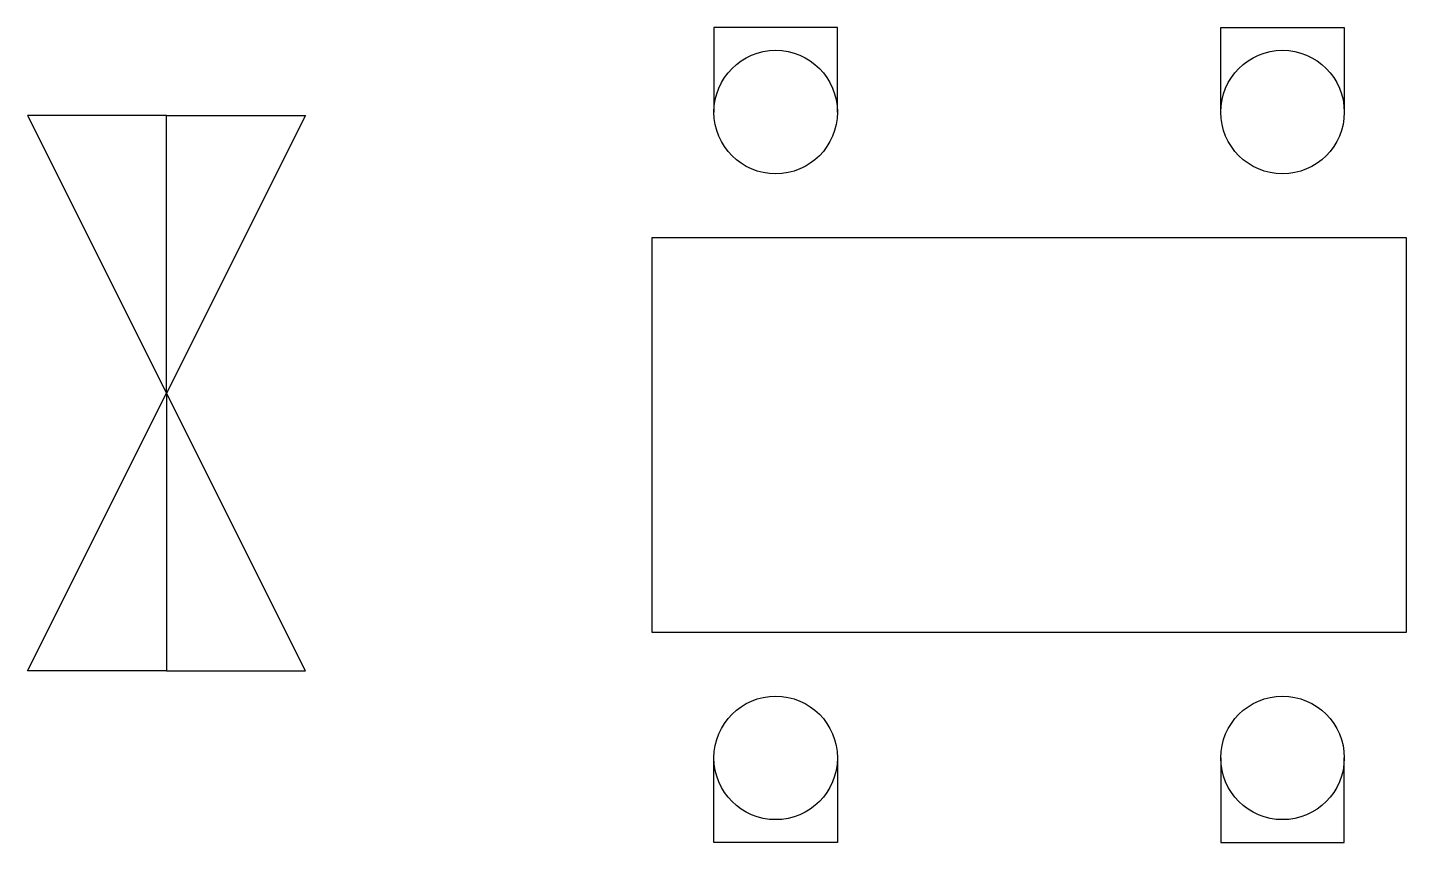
# Model space of a CAD drawing. Header units: millimetres. Extents: x 165.1 to 264.4, y 204.7 to 263.3.
import ezdxf

# ---------------------------------------------------------------- set-up
doc = ezdxf.new("R2010")
doc.units = ezdxf.units.MM

msp = doc.modelspace()

# ---------------------------------------------------------------- linework, layer by layer
for p, q in [((175.098, 257.018), (165.098, 257.018)), ((165.098, 257.018), (175.098, 237.018)), ((175.098, 237.018), (175.098, 257.018)), ((175.098, 257.018), (185.098, 257.018)), ((185.098, 257.018), (175.098, 237.018)), ((175.098, 237.018), (175.098, 257.018)), ((175.098, 257.018), (185.098, 257.018)), ((165.098, 217.018), (175.098, 237.018)), ((175.098, 237.018), (175.098, 217.018)), ((185.098, 217.018), (175.098, 237.018)), ((175.098, 237.018), (175.098, 217.018)), ((175.098, 217.018), (165.098, 217.018)), ((175.098, 217.018), (185.098, 217.018)), ((175.098, 217.018), (185.098, 217.018))]:
    msp.add_line(p, q)
for points in [[(223.398, 257.258), (223.398, 263.343), (214.506, 263.343), (214.506, 257.258)], [(250.994, 257.258), (250.994, 263.343), (259.886, 263.343), (259.886, 257.258)], [(223.398, 210.749), (223.398, 204.663), (214.506, 204.663), (214.506, 210.749)], [(250.994, 210.749), (250.994, 204.663), (259.886, 204.663), (259.886, 210.749)]]:
    msp.add_lwpolyline(points)
msp.add_lwpolyline([(210.035, 219.808), (264.357, 219.808), (264.357, 248.198), (210.035, 248.198)], close=True)
for centre in [(218.952, 257.258), (255.44, 257.258), (218.952, 210.749), (255.44, 210.749)]:
    msp.add_circle(centre, 4.446)

doc.saveas('drawing.dxf')
